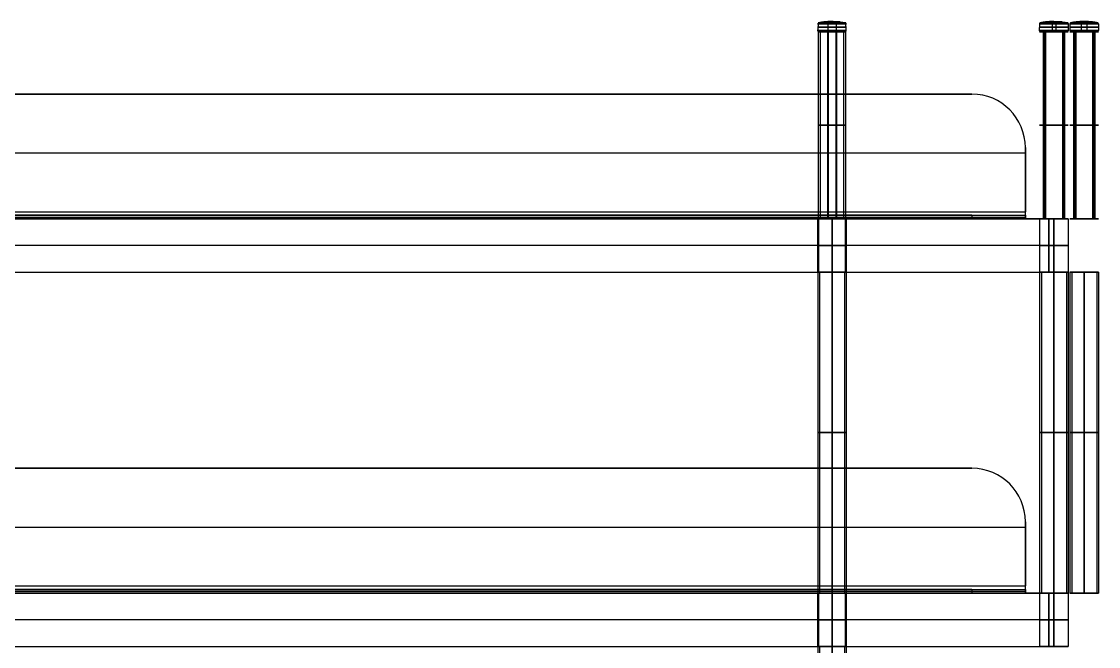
# Model space of a CAD drawing. Header units: millimetres. Extents: x -17 to 2899, y 470 to 1252.
# Drawn here: x 602 to 1207, y 901 to 1252 of the extents above; entities that cross this region are included whole.
import ezdxf

# ---------------------------------------------------------------- set-up
doc = ezdxf.new("R2010")
doc.units = ezdxf.units.MM
doc.header["$MEASUREMENT"] = 0
doc.layers.add('Default', color=7, linetype='Continuous', true_color=0x000000)

# ---------------------------------------------------------------- blocks, each defined once
blk = doc.blocks.new('middle tube short_Rr 180mm')
at = {"layer": 'Default'}
for p, q in [((-8, 180), (-7, 180)), ((-8, 180), (-8, 0)), ((-7, 180), (-7, 0)), ((0, 0, 7), (0, 180, 7)), ((0, 180, -7), (0, 0, -7)), ((0, 180, 8), (0, 0, 8)), ((0, 0, -8), (0, 180, -8)), ((0, 180, -8), (0, 180, -7)), ((0, 180, 7), (0, 180, 8)), ((7, 180), (8, 180)), ((7, 180), (7, 0)), ((8, 180), (8, 0)), ((-8, 0), (-7, 0)), ((0, 0, -8), (0, 0, -7)), ((0, 0, 7), (0, 0, 8)), ((7, 0), (8, 0))]:
    blk.add_line(p, q, dxfattribs=at)
at = {"layer": 'Default', "extrusion": (0, 1, 0)}
for centre, radius, start, end in [((0, 0, 180), 8, 270, 90), ((0, 0, 180), 7, 270, 90), ((0, 0, 180), 8, 90, 270), ((0, 0, 180), 7, 90, 270), ((0, 0, 90), 8, 270, 90), ((0, 0, 90), 7, 270, 90), ((0, 0, 90), 8, 90, 270), ((0, 0, 90), 7, 90, 270)]:
    blk.add_arc(centre, radius, start, end, dxfattribs=at)
at = {"layer": 'Default', "extrusion": (4.88498e-15, 1, 9.86076e-32)}
blk.add_arc((0, 0), 8, 270, 90, dxfattribs=at)
at = {"layer": 'Default', "extrusion": (5.58284e-15, 1, 1.12694e-31)}
blk.add_arc((0, 0), 7, 270, 90, dxfattribs=at)
at = {"layer": 'Default', "extrusion": (-4.88498e-15, 1, -9.86076e-32)}
blk.add_arc((0, 0), 8, 90, 270, dxfattribs=at)
at = {"layer": 'Default', "extrusion": (-5.58284e-15, 1, -1.12694e-31)}
blk.add_arc((0, 0), 7, 90, 270, dxfattribs=at)
blk = doc.blocks.new('15111702_CM Storage_Pin')
at = {"layer": 'Default'}
for p, q in [((0, 8, 15), (0, 8, -15)), ((0, -8, 15), (0, 8, 15)), ((0, -8, -15), (0, 8, -15)), ((8, 0, 15), (-8, 0, 15)), ((-8, 0, -15), (8, 0, -15)), ((8, 0, 15), (8, 0, -15)), ((-8, 0, -15), (-8, 0, 15)), ((0, -8, 15), (0, -8, -15))]:
    blk.add_line(p, q, dxfattribs=at)
for centre, start, end in [((0, 0, 15), 0, 180), ((0, 0, -15), 0, 180), ((0, 0), 0, 180), ((0, 0, 15), 180, 0), ((0, 0, -15), 180, 0), ((0, 0), 180, 0)]:
    blk.add_arc(centre, 8, start, end, dxfattribs=at)
blk = doc.blocks.new('15060102-05_CM Storage_End profile')
at = {"layer": 'Default'}
for p, q in [((-7.5, 15, 161.11), (7.5, 15, 161.11)), ((-7.5, -15, 161.11), (-7.5, 15, 161.11)), ((0, 15, 5.22), (0, -15, 5.22)), ((0, 15, 322.22), (0, 15, 5.22)), ((0, -15, 322.22), (0, 15, 322.22)), ((7.5, -15), (7.5, 15)), ((7.5, -15, 161.11), (7.5, 15, 161.11)), ((-7.5, 0, 322.22), (-7.5, 0)), ((7.5, 0, 322.22), (-7.5, 0, 322.22)), ((7.5, 0), (7.5, 0, 322.22)), ((-7.5, -15, 161.11), (7.5, -15, 161.11)), ((0, -15, 5.22), (0, -15, 322.22))]:
    blk.add_line(p, q, dxfattribs=at)
at = {"layer": 'Default', "extrusion": (0, 1, 0)}
for centre, start, end in [((0, -2.78, 15), 20.36413, 90), ((0, -2.78, 15), 90, 159.63587), ((0, -2.78), 20.36413, 90), ((0, -2.78), 90, 159.63587), ((0, -2.78, -15), 20.36413, 90), ((0, -2.78, -15), 90, 159.63587)]:
    blk.add_arc(centre, 8, start, end, dxfattribs=at)
at = {"layer": 'Default'}
for points in [[(-7.5, 15, 322.22), (-7.5, 15, 161.11), (-7.5, 15)], [(7.5, 15, 322.22), (0, 15, 322.22), (-7.5, 15, 322.22)], [(-7.5, -15), (-7.5, 0), (-7.5, 15)], [(-7.5, 15, 322.22), (-7.5, 0, 322.22), (-7.5, -15, 322.22)], [(7.5, 15, 322.22), (7.5, 15, 161.11), (7.5, 15)], [(7.5, -15, 322.22), (7.5, 0, 322.22), (7.5, 15, 322.22)], [(-7.5, -15, 322.22), (-7.5, -15, 161.11), (-7.5, -15)], [(-7.5, -15, 322.22), (0, -15, 322.22), (7.5, -15, 322.22)], [(7.5, -15), (7.5, -15, 161.11), (7.5, -15, 322.22)]]:
    blk.add_open_spline(points, degree=2, dxfattribs=at)
blk = doc.blocks.new('15060102-06_CM Storage_End profile and pin')
at = {"layer": 'Default'}
blk.add_blockref('15060102-05_CM Storage_End profile', (0, 0), dxfattribs=at)
at = {"layer": 'Default', "extrusion": (1.46148e-17, 1, -1.69804e-16), "rotation": 180}
blk.add_blockref('15111702_CM Storage_Pin', (0, -2.78), dxfattribs=at)
blk = doc.blocks.new('15060102-11_CM Storage_Shelf sheet')
at = {"layer": 'Default'}
for p, q in [((30, 68, -399), (1120, 68, -399)), ((1150, 2, -399), (1150, 38, -399)), ((0, 35, -400), (1150, 35, -400)), ((0, 35, -398), (1150, 35, -398)), ((1150, 20, -400), (1150, 20, -398)), ((0, 0, -198), (1150, 0, -198)), ((1120, 0), (1120, -2)), ((1150, -1.46, -398), (1150, 2, -398)), ((1150, 0, -396), (1150, 0, -399.46)), ((0, -2, -198), (1150, -2, -198)), ((30, -1), (1120, -1)), ((1150, -2, -213), (1150, 0, -213)), ((1150, -1, -30), (1150, -1, -396))]:
    blk.add_line(p, q, dxfattribs=at)
for centre in [(1120, 38, -400), (1120, 38, -398), (1120, 38, -399)]:
    blk.add_arc(centre, 30, 0, 90, dxfattribs=at)
at = {"layer": 'Default', "extrusion": (-2.77556e-18, 1, -3.23815e-18)}
blk.add_arc((-1120, -30), 30, 90, 180, dxfattribs=at)
at = {"layer": 'Default', "extrusion": (1, 0, 0)}
for radius in [4, 2]:
    blk.add_arc((2, -396, 1150), radius, 180, 270, dxfattribs=at)
at = {"layer": 'Default', "extrusion": (0, 1, 0)}
for centre in [(-1120, -30, -1), (-1120, -30, -2)]:
    blk.add_arc(centre, 30, 90, 180, dxfattribs=at)
at = {"layer": 'Default'}
for points in [[(1120, 68, -400), (575, 68, -400), (30, 68, -400)], [(1120, 68, -398), (575, 68, -398), (30, 68, -398)], [(1120, 68, -400), (1120, 68, -399), (1120, 68, -398)], [(1150, 38, -400), (1150, 20, -400), (1150, 2, -400)], [(1150, 38, -398), (1150, 38, -399), (1150, 38, -400)], [(1150, 2, -398), (1150, 20, -398), (1150, 38, -398)], [(0, 2, -400), (575, 2, -400), (1150, 2, -400)], [(0, 2, -398), (575, 2, -398), (1150, 2, -398)], [(0, 0, -396), (575, 0, -396), (1150, 0, -396)], [(1120, 0), (575, 0), (30, 0)], [(1150, 2, -400), (1150, 2, -399), (1150, 2, -398)], [(1150, 0, -396), (1150, 0, -213), (1150, 0, -30)], [(1150, -2, -396), (1150, -1, -396), (1150, 0, -396)], [(0, -2, -396), (575, -2, -396), (1150, -2, -396)], [(1120, -2), (575, -2), (30, -2)], [(1150, 0, -30), (1150, -1, -30), (1150, -2, -30)], [(1150, -2, -396), (1150, -2, -213), (1150, -2, -30)]]:
    blk.add_open_spline(points, degree=2, dxfattribs=at)
blk = doc.blocks.new('15060102-03_CM Storage_Front profile')
at = {"layer": 'Default'}
for p, q in [((-7.5, -15, -588.22), (-7.5, 15, -588.22)), ((7.5, 15, -588.22), (-7.5, 15, -588.22)), ((0, 15, -1171.22), (0, -15, -1171.22)), ((0, 15, -1171.22), (0, 15, -5.22)), ((0, -15, -5.22), (0, 15, -5.22)), ((7.5, -15, -1176.43), (7.5, 15, -1176.43)), ((7.5, -15, -588.22), (7.5, 15, -588.22)), ((-7.5, 0, -1176.43), (-7.5, 0)), ((7.5, 0, -1176.43), (7.5, 0)), ((-7.5, -15, -588.22), (7.5, -15, -588.22)), ((0, -15, -5.22), (0, -15, -1171.22))]:
    blk.add_line(p, q, dxfattribs=at)
at = {"layer": 'Default', "extrusion": (-2.36848e-16, 1, 5.03211e-16)}
blk.add_arc((0, 2.78, 15), 8, 200.36413, 339.63587, dxfattribs=at)
at = {"layer": 'Default', "extrusion": (3.13099e-16, 1, -4.5019e-16)}
blk.add_arc((0, -1179.22, 15), 8, 20.36413, 90, dxfattribs=at)
at = {"layer": 'Default', "extrusion": (-1.71529e-16, 1, -1.26829e-15)}
blk.add_arc((0, -1179.22, 15), 8, 90, 159.63587, dxfattribs=at)
at = {"layer": 'Default', "extrusion": (0, 1, 0)}
for centre, start, end in [((0, 2.78), 200.36413, 339.63587), ((0, -1179.22), 20.36413, 90), ((0, -1179.22), 90, 159.63587)]:
    blk.add_arc(centre, 8, start, end, dxfattribs=at)
at = {"layer": 'Default', "extrusion": (2.36848e-16, 1, 8.37925e-16)}
blk.add_arc((0, 2.78, -15), 8, 200.36413, 339.63587, dxfattribs=at)
at = {"layer": 'Default', "extrusion": (2.8263e-16, 1, -1.08748e-15)}
blk.add_arc((0, -1179.22, -15), 8, 20.36413, 90, dxfattribs=at)
at = {"layer": 'Default', "extrusion": (-6.83899e-16, 1, -1.66445e-15)}
blk.add_arc((0, -1179.22, -15), 8, 90, 159.63587, dxfattribs=at)
at = {"layer": 'Default'}
for points in [[(-7.5, -15), (-7.5, 0), (-7.5, 15)], [(-7.5, 15), (-7.5, 15, -588.22), (-7.5, 15, -1176.43)], [(-7.5, 15, -1176.43), (-7.5, 0, -1176.43), (-7.5, -15, -1176.43)], [(7.5, 15), (7.5, 0), (7.5, -15)], [(7.5, 15, -1176.43), (7.5, 15, -588.22), (7.5, 15)], [(-7.5, -15), (-7.5, -15, -588.22), (-7.5, -15, -1176.43)], [(7.5, -15), (7.5, -15, -588.22), (7.5, -15, -1176.43)]]:
    blk.add_open_spline(points, degree=2, dxfattribs=at)
blk = doc.blocks.new('15060102-04_CM Storage_Front profile and pin')
at = {"layer": 'Default', "rotation": 360}
blk.add_blockref('15060102-03_CM Storage_Front profile', (0, 15, 1179.22), dxfattribs=at)
at = {"layer": 'Default', "extrusion": (7.02506e-17, -1, -3.50151e-17), "rotation": 180}
blk.add_blockref('15111702_CM Storage_Pin', (0, 1182, -15), dxfattribs=at)
at = {"layer": 'Default', "extrusion": (5.55112e-17, 1, 8.32667e-17), "rotation": 360}
blk.add_blockref('15111702_CM Storage_Pin', (0, 0, 15), dxfattribs=at)
blk = doc.blocks.new('shelves_Med plastinsats')
at = {"layer": 'Default'}
for name, p in [('15060102-11_CM Storage_Shelf sheet', (-108.5, 17, 410.2161)), ('15060102-06_CM Storage_End profile and pin', (933, 0))]:
    blk.add_blockref(name, p, dxfattribs=at)
at = {"layer": 'Default', "extrusion": (-1, -1.35308e-16, 1.37218e-17), "rotation": 90}
blk.add_blockref('15060102-04_CM Storage_Front profile and pin', (15, 329.7161, -1057.5), dxfattribs=at)
blk = doc.blocks.new('Top_Single')
at = {"layer": 'Default'}
for p, q in [((-8.2, 4.13), (-8.25, 0.37)), ((0, 4.13, 8.2), (0, 0.37, 8.25)), ((0, 0.37, -8.25), (0, 4.13, -8.2)), ((8.2, 4.13), (8.25, 0.37)), ((-6.9, -0.34), (6.9, -0.34)), ((0, -0.34, -6.9), (0, -0.34, 6.9))]:
    blk.add_line(p, q, dxfattribs=at)
at = {"layer": 'Default', "extrusion": (-6.73259e-18, 1, 3.36629e-18)}
blk.add_arc((0, 0, 0.37), 8.25, 270, 90, dxfattribs=at)
at = {"layer": 'Default'}
for centre, start, end in [((-7.75, 0.36), 179.25, 180), ((-7.75, 0.36), 180, 254.00787), ((-7.7, 4.12), 105.16502, 179.25), ((7.7, 4.12), 0.75, 74.83498), ((7.75, 0.36), 285.99213, 0), ((7.75, 0.36), 0, 0.75)]:
    blk.add_arc(centre, 0.5, start, end, dxfattribs=at)
at = {"layer": 'Default', "extrusion": (0, 1, 0)}
for centre, radius, start, end in [((0, 0, 0.36), 8.25, 270, 90), ((0, 0, 2.25), 8.22, 270, 90), ((0, 0, 4.13), 8.2, 270, 90), ((0, 0, 4.6), 7.83, 0, 90), ((0, 0, 4.6), 7.83, 270, 0), ((0, 0, 4.6), 7.83, 180, 270), ((0, 0, 4.6), 7.83, 90, 180), ((0, 0, 4.13), 8.2, 90, 270), ((0, 0, 2.25), 8.22, 90, 270), ((0, 0, 0.36), 8.25, 90, 270)]:
    blk.add_arc(centre, radius, start, end, dxfattribs=at)
at = {"layer": 'Default', "extrusion": (1, 1.60183e-17, -1.22364e-15)}
blk.add_arc((4.12, -7.7), 0.5, 270.75, 344.83498, dxfattribs=at)
at = {"layer": 'Default', "extrusion": (1, -3.7376e-17, -2.85515e-15)}
blk.add_arc((4.12, 7.7), 0.5, 15.16502, 89.25, dxfattribs=at)
at = {"layer": 'Default', "extrusion": (1, 0, 0)}
for centre, start, end in [((0.36, -7.75), 270, 270.75), ((0.36, 7.75), 89.25, 90), ((0.36, 7.75), 90, 164.00787), ((0.36, -7.75), 195.99213, 270)]:
    blk.add_arc(centre, 0.5, start, end, dxfattribs=at)
at = {"layer": 'Default', "extrusion": (6.73259e-18, 1, -3.36629e-18)}
blk.add_arc((0, 0, 0.37), 8.25, 90, 270, dxfattribs=at)
at = {"layer": 'Default', "extrusion": (1, -2.72211e-31, -1.22593e-15)}
blk.add_arc((0.36, -7.75), 0.5, 195.99213, 270, dxfattribs=at)
at = {"layer": 'Default', "extrusion": (1, 1.13421e-30, 2.04321e-15)}
blk.add_arc((0.36, 7.75), 0.5, 90, 164.00787, dxfattribs=at)
at = {"layer": 'Default', "extrusion": (2.81677e-17, 1, 4.92935e-17)}
blk.add_arc((0, 0, -0.12), 7.88, 270, 0, dxfattribs=at)
at = {"layer": 'Default', "extrusion": (1.76048e-18, 1, -4.92935e-17)}
blk.add_arc((0, 0, -0.12), 7.88, 0, 90, dxfattribs=at)
at = {"layer": 'Default', "extrusion": (-2.99282e-17, 1, 2.46468e-17)}
blk.add_arc((0, 0, -0.12), 7.88, 180, 270, dxfattribs=at)
at = {"layer": 'Default', "extrusion": (-1.93396e-33, 1, -2.28863e-17)}
blk.add_arc((0, 0, -0.12), 7.88, 90, 180, dxfattribs=at)
at = {"layer": 'Default'}
for points in [[(0, 5.4), (-4.89, 5.4), (-7.83, 4.6)], [(7.83, 4.6), (4.89, 5.4), (0, 5.4)], [(0, 5.4), (0, 5.4, -4.89), (0, 4.6, -7.83)], [(0, 5.4), (0, 5.4, 4.89), (0, 4.6, 7.83)], [(-7.88, -0.12), (-7.44, -0.24), (-6.9, -0.34)], [(0, -0.12, -7.88), (0, -0.24, -7.44), (0, -0.34, -6.9)], [(0, -0.12, 7.88), (0, -0.24, 7.44), (0, -0.34, 6.9)], [(6.9, -0.34), (7.44, -0.24), (7.88, -0.12)]]:
    blk.add_open_spline(points, degree=2, dxfattribs=at)
for points in [[(-4.4, 5.2), (-4.4, 5.2, -8.8), (4.4, 5.2, -8.8), (4.4, 5.2)], [(4.4, 5.2), (4.4, 5.2, 8.8), (-4.4, 5.2, 8.8), (-4.4, 5.2)], [(-7.42, -0.24), (-7.42, -0.24, -14.83), (7.42, -0.24, -14.83), (7.42, -0.24)], [(7.42, -0.24), (7.42, -0.24, 14.83), (-7.42, -0.24, 14.83), (-7.42, -0.24)], [(-6.9, -0.34), (-6.9, -0.34, -13.8), (6.9, -0.34, -13.8), (6.9, -0.34)], [(-6.9, -0.34), (-6.9, -0.34, 13.8), (6.9, -0.34, 13.8), (6.9, -0.34)]]:
    blk.add_rational_spline(points, [1, 0.333333333333, 0.333333333333, 1], degree=3, dxfattribs=at)
blk = doc.blocks.new('Top assembly')
at = {"layer": 'Default'}
blk.add_blockref('Top_Single', (0, 0), dxfattribs=at)
blk = doc.blocks.new('lower tube_Rr 105mm')
at = {"layer": 'Default'}
for p, q in [((-8, 105), (-7, 105)), ((-8, 105), (-8, 0)), ((-7, 105), (-7, 0)), ((0, 0, 7), (0, 105, 7)), ((0, 105, -7), (0, 0, -7)), ((0, 105, 8), (0, 0, 8)), ((0, 0, -8), (0, 105, -8)), ((0, 105, -8), (0, 105, -7)), ((0, 105, 7), (0, 105, 8)), ((7, 105), (8, 105)), ((7, 105), (7, 0)), ((8, 105), (8, 0)), ((-8, 0), (-7, 0)), ((0, 0, -8), (0, 0, -7)), ((0, 0, 7), (0, 0, 8)), ((7, 0), (8, 0))]:
    blk.add_line(p, q, dxfattribs=at)
at = {"layer": 'Default', "extrusion": (0, 1, 0)}
for centre, radius, start, end in [((0, 0, 105), 8, 270, 90), ((0, 0, 105), 7, 270, 90), ((0, 0, 105), 8, 90, 270), ((0, 0, 105), 7, 90, 270), ((0, 0, 52.5), 8, 270, 90), ((0, 0, 52.5), 7, 270, 90), ((0, 0, 52.5), 8, 90, 270), ((0, 0, 52.5), 7, 90, 270)]:
    blk.add_arc(centre, radius, start, end, dxfattribs=at)
at = {"layer": 'Default', "extrusion": (1.11022e-15, 1, 4.93038e-32)}
blk.add_arc((0, 0), 8, 270, 90, dxfattribs=at)
at = {"layer": 'Default', "extrusion": (1.26883e-15, 1, 5.63472e-32)}
blk.add_arc((0, 0), 7, 270, 90, dxfattribs=at)
at = {"layer": 'Default', "extrusion": (-1.11022e-15, 1, -4.93038e-32)}
blk.add_arc((0, 0), 8, 90, 270, dxfattribs=at)
at = {"layer": 'Default', "extrusion": (-1.26883e-15, 1, -5.63472e-32)}
blk.add_arc((0, 0), 7, 90, 270, dxfattribs=at)
blk = doc.blocks.new('2016.05.19 CM Storage_top tube')
at = {"layer": 'Default', "extrusion": (-0.57616, 4.63914e-16, -0.817337), "rotation": 89.9999999999998}
blk.add_blockref('Top assembly', (-104.09, 11.21, -91.02), dxfattribs=at)
at = {"layer": 'Default'}
blk.add_blockref('lower tube_Rr 105mm', (43.27, -1.25, 80.85), dxfattribs=at)
blk = doc.blocks.new('middle tube 285')
at = {"layer": 'Default'}
for p, q in [((-8, 285), (-7, 285)), ((-8, 285), (-8, 0)), ((-7, 285), (-7, 0)), ((0, 0, 7), (0, 285, 7)), ((0, 285, -7), (0, 0, -7)), ((0, 285, 8), (0, 0, 8)), ((0, 0, -8), (0, 285, -8)), ((0, 285, -8), (0, 285, -7)), ((0, 285, 7), (0, 285, 8)), ((7, 285), (8, 285)), ((7, 285), (7, 0)), ((8, 285), (8, 0)), ((-8, 0), (-7, 0)), ((0, 0, -8), (0, 0, -7)), ((0, 0, 7), (0, 0, 8)), ((7, 0), (8, 0))]:
    blk.add_line(p, q, dxfattribs=at)
at = {"layer": 'Default', "extrusion": (0, 1, 0)}
for centre, radius, start, end in [((0, 0, 285), 8, 270, 90), ((0, 0, 285), 7, 270, 90), ((0, 0, 285), 8, 90, 270), ((0, 0, 285), 7, 90, 270), ((0, 0, 142.5), 8, 270, 90), ((0, 0, 142.5), 7, 270, 90), ((0, 0, 142.5), 8, 90, 270), ((0, 0, 142.5), 7, 90, 270)]:
    blk.add_arc(centre, radius, start, end, dxfattribs=at)
at = {"layer": 'Default', "extrusion": (8.88178e-15, 1, 3.9443e-31)}
blk.add_arc((0, 0), 8, 270, 90, dxfattribs=at)
at = {"layer": 'Default', "extrusion": (1.01506e-14, 1, 4.50778e-31)}
blk.add_arc((0, 0), 7, 270, 90, dxfattribs=at)
at = {"layer": 'Default', "extrusion": (-8.88178e-15, 1, -3.9443e-31)}
blk.add_arc((0, 0), 8, 90, 270, dxfattribs=at)
at = {"layer": 'Default', "extrusion": (-1.01506e-14, 1, -4.50778e-31)}
blk.add_arc((0, 0), 7, 90, 270, dxfattribs=at)
blk = doc.blocks.new('STANDARD SIDEBOARD DOUBLE')
at = {"layer": 'Default', "extrusion": (0.949991, 0, 0.312278), "rotation": 270}
blk.add_blockref('2016.05.19 CM Storage_top tube', (1142.45, 331.04, 1126.49), dxfattribs=at)
at = {"layer": 'Default', "extrusion": (0.736185, 0, 0.676781), "rotation": 270}
blk.add_blockref('2016.05.19 CM Storage_top tube', (1142.45, -32.82, 1454.23), dxfattribs=at)
at = {"layer": 'Default', "extrusion": (0.736185, 4.68957e-16, -0.676781), "rotation": 270}
blk.add_blockref('2016.05.19 CM Storage_top tube', (1142.45, 1578.06, 136.34), dxfattribs=at)
at = {"layer": 'Default'}
for name, p in [('shelves_Med plastinsats', (124.1, 1126.2, 653.18)), ('middle tube short_Rr 180mm', (1057.1, 931.2, 650.4)), ('middle tube short_Rr 180mm', (1181.6, 931.2, 982.9)), ('shelves_Med plastinsats', (124.1, 916.2, 653.18)), ('middle tube 285', (1057.1, 616.2, 650.4))]:
    blk.add_blockref(name, p, dxfattribs=at)
at = {"layer": 'Default', "extrusion": (-2.8752e-23, -9.37307e-34, -1), "rotation": 359.9999999999999}
blk.add_blockref('middle tube short_Rr 180mm', (-1198.6, 931.2, -982.9), dxfattribs=at)

msp = doc.modelspace()

# ---------------------------------------------------------------- block references
at = {"layer": 'Default'}
msp.add_blockref('STANDARD SIDEBOARD DOUBLE', (0, 0), dxfattribs=at)

doc.saveas('drawing.dxf')
